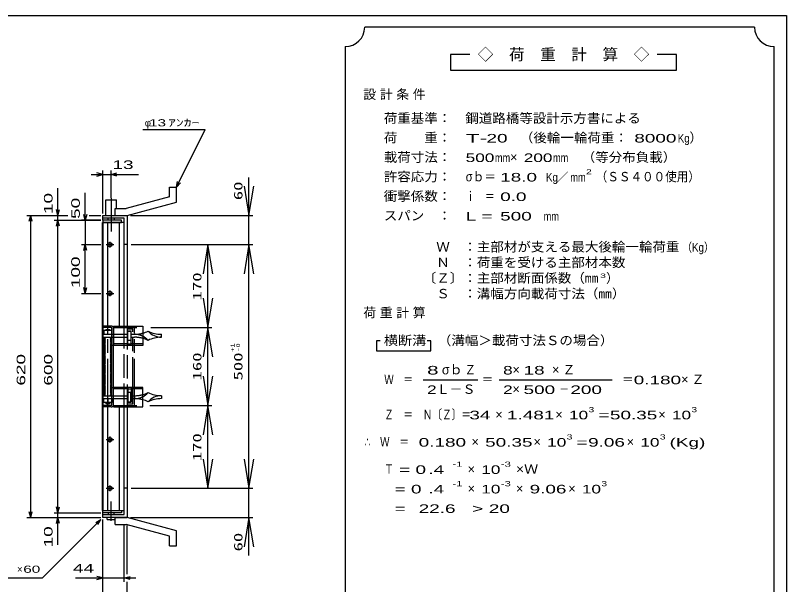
# Model space of a CAD drawing. Units: millimetres, scale not verified. Extents: x -1456 to 1389, y -1026 to 839.
# Drawn here: x -193 to 1389, y -329 to 839 of the extents above; entities that cross this region are included whole.
import ezdxf
from ezdxf.enums import TextEntityAlignment as Align

# ---------------------------------------------------------------- set-up
doc = ezdxf.new("R2010")
doc.units = ezdxf.units.MM
doc.header["$LTSCALE"] = 8
for name, pattern in [('CHAIN', [18.5, 12, -1.5, 3.5, -1.5]), ('CHAIN_DOUBLE_DASH', [23.5, 12, -1.5, 3.5, -1.5, 3.5, -1.5]), ('DASHED', [7.5, 6, -1.5]), ('LONG_DASHED_DOTTED', [15.25, 12, -1.5, 0.25, -1.5])]:
    doc.linetypes.add(name, pattern=pattern)
for name, color, linetype, lineweight in [('0_2', 150, 'Continuous', 25), ('16', 3, 'Continuous', 25), ('17', 2, 'Continuous', 25), ('19', 6, 'Continuous', 25), ('22', 4, 'Continuous', 25), ('24', 2, 'Continuous', 25)]:
    doc.layers.add(name, color=color, linetype=linetype, lineweight=lineweight)
doc.styles.add('ベクトル', font='')
doc.styles.add('ＭＳ ゴシック', font='')
doc.styles.get('ベクトル').set_extended_font_data('ベクトル')
doc.styles.get('ＭＳ ゴシック').set_extended_font_data('MS Gothic')

# ---------------------------------------------------------------- blocks, each defined once
blk = doc.blocks.new('open_arrow')
at = {"color": 0, "linetype": 'Continuous', "lineweight": -2}
blk.add_lwpolyline([(7.5, 1.25), (0, 0), (7.5, -1.25)], dxfattribs=at)

msp = doc.modelspace()

# ---------------------------------------------------------------- hatches: boundary and pattern name
at = {"layer": '17', "lineweight": 13}
h = msp.add_hatch(dxfattribs=at)
h.set_pattern_fill('USER', style=0, pattern_type=2)
h.set_pattern_definition([(135, (-123.877, 460.866), (-1.06066, -1.06066), [])])
h.paths.add_polyline_path([(-10.7, 58.5), (-10.7, 178.5), (-8.7, 178.5), (-8.7, 58.5)])
h = msp.add_hatch(dxfattribs=at)
h.set_pattern_fill('USER', style=0, pattern_type=2)
h.set_pattern_definition([(135, (-116.877, 460.866), (-1.06066, -1.06066), [])])
h.paths.add_polyline_path([(1.3, 58.5), (1.3, 178.5), (3.3, 178.5), (3.3, 58.5)])

# ---------------------------------------------------------------- linework, layer by layer
at = {"layer": '0_2'}
for p, q in [((-1379.2, 838.8), (1388.8, 838.8)), ((1388.8, 838.8), (1388.8, -921.2))]:
    msp.add_line(p, q, dxfattribs=at)
at = {"layer": '16'}
for p, q in [((-14.7, -177), (-14.7, 414)), ((-14.7, 414), (-14, 414)), ((24, 418.5), (-14, 418.5)), ((-14, 418.5), (-14, 414)), ((-14, 414), (24, 414)), ((-14, 414), (-14, -177)), ((30, 414), (-14, 414)), ((-4.5, 414), (-4.5, 201.5)), ((20.5, 201.5), (20.5, 414)), ((24, 414), (24, 418.5)), ((30, 201.5), (30, 414)), ((-7.5, 368.5), (8.5, 368.5)), ((2.5, 371.5), (-1.5, 371.5)), ((-1.5, 365.5), (2.5, 365.5)), ((0.5, 374.5), (0.5, 362.5)), ((2.5, 271.5), (-1.5, 271.5)), ((0.5, 274.5), (0.5, 262.5)), ((-7.5, 268.5), (8.5, 268.5)), ((-1.5, 265.5), (2.5, 265.5)), ((-4.5, 35.5), (-4.5, -177)), ((20.5, -177), (20.5, 35.5)), ((30, -177), (30, 35.5)), ((-7.5, -31.5), (8.5, -31.5)), ((2.5, -28.5), (-1.5, -28.5)), ((0.5, -25.5), (0.5, -37.5)), ((-1.5, -34.5), (2.5, -34.5)), ((0.5, -125.5), (0.5, -137.5)), ((-7.5, -131.5), (8.5, -131.5)), ((2.5, -128.5), (-1.5, -128.5)), ((-1.5, -134.5), (2.5, -134.5)), ((-14, -177), (-14.7, -177)), ((-14, -177), (24, -177)), ((-14, -181.5), (-14, -177)), ((-14, -177), (30, -177)), ((24, -181.5), (-14, -181.5)), ((24, -177), (24, -181.5))]:
    msp.add_line(p, q, dxfattribs=at)
for centre, radius, start, end in [((-1.5, 368.5), 3, 90, 270), ((0.5, 368.5), 4, 46.6, 133.4), ((0.5, 368.5), 4, 226.6, 313.4), ((2.5, 368.5), 3, 270, 90), ((-1.5, 268.5), 3, 90, 270), ((0.5, 268.5), 4, 46.6, 133.4), ((2.5, 268.5), 3, 270, 90), ((0.5, 268.5), 4, 226.6, 313.4), ((-1.5, -31.5), 3, 90, 270), ((0.5, -31.5), 4, 46.6, 133.4), ((2.5, -31.5), 3, 270, 90), ((0.5, -31.5), 4, 226.6, 313.4), ((-1.5, -131.5), 3, 90, 270), ((0.5, -131.5), 4, 46.6, 133.4), ((0.5, -131.5), 4, 226.6, 313.4), ((2.5, -131.5), 3, 270, 90)]:
    msp.add_arc(centre, radius, start, end, dxfattribs=at)
at = {"layer": '17', "color": 3}
for p, q in [((3.2, 201.5), (-14, 201.5)), ((-14, 198.3), (-14, 201.5)), ((3.2, 198.3), (-14, 198.3)), ((4.8, 40.3), (4.8, 196.7)), ((8, 201.5), (8, 161.5)), ((8, 201.5), (68, 201.5)), ((8, 40.3), (8, 196.7)), ((37, 191.5), (44, 191.5)), ((37, 161.5), (37, 191.5)), ((44, 161.5), (44, 191.5)), ((68, 201.5), (68, 161.5)), ((8, 161.5), (4.8, 161.5)), ((68, 161.5), (8, 161.5)), ((37, 164.7), (44, 164.7)), ((4.8, 75.5), (8, 75.5)), ((8, 35.5), (8, 75.5)), ((68, 75.5), (8, 75.5)), ((37, 75.5), (37, 45.5)), ((37, 72.3), (44, 72.3)), ((44, 75.5), (44, 45.5)), ((68, 35.5), (68, 75.5)), ((3.2, 38.7), (-14, 38.7)), ((-14, 38.7), (-14, 35.5)), ((3.2, 35.5), (-14, 35.5)), ((8, 35.5), (68, 35.5)), ((37, 45.5), (44, 45.5))]:
    msp.add_line(p, q, dxfattribs=at)
at = {"layer": '17'}
for p, q in [((4.8, 192.5), (-12.2, 192.5)), ((-12.2, 192.5), (-12.2, 184.5)), ((-8.7, 193), (-7.2, 194.5)), ((-8.7, 192.5), (-8.7, 193)), ((-8.7, 193), (1.3, 193)), ((-7.888, 192.5), (-7.888, 193.812)), ((-7.2, 194.5), (-0.2, 194.5)), ((-3.7, 184.5), (-3.7, 191.605)), ((1.3, 193), (-0.2, 194.5)), ((0.488, 192.5), (0.488, 193.812)), ((1.3, 192.5), (1.3, 193)), ((4.8, 184.5), (4.8, 192.5)), ((37.5, 172), (37.5, 191)), ((37.5, 191), (43.5, 191)), ((43.5, 191), (43.5, 172)), ((-13.7, 184.5), (-13.7, 178.5)), ((-13.7, 184.5), (4.8, 184.5)), ((-13.7, 178.5), (4.8, 178.5)), ((-12.2, 184.5), (4.8, 184.5)), ((-9.7, 58.5), (-9.7, 178.5)), ((2.3, 178.5), (2.3, 58.5)), ((106.3, 178.56), (106.3, 184.5)), ((43.5, 172), (37.5, 172)), ((43.5, 65), (37.5, 65)), ((37.5, 65), (37.5, 46)), ((43.5, 46), (43.5, 65)), ((-13.7, 52.5), (-13.7, 58.5)), ((-13.7, 58.5), (4.8, 58.5)), ((-13.7, 52.5), (4.8, 52.5)), ((-12.2, 44.5), (-12.2, 52.5)), ((-12.2, 52.5), (4.8, 52.5)), ((-3.7, 52.5), (-3.7, 45.395)), ((4.8, 52.5), (4.8, 44.5)), ((106.3, 58.44), (106.3, 52.5)), ((4.8, 44.5), (-12.2, 44.5)), ((-8.7, 44.5), (-8.7, 44)), ((-8.7, 44), (1.3, 44)), ((-8.7, 44), (-7.2, 42.5)), ((-7.888, 44.5), (-7.888, 43.188)), ((-7.2, 42.5), (-0.2, 42.5)), ((1.3, 44), (-0.2, 42.5)), ((0.488, 44.5), (0.488, 43.188)), ((1.3, 44.5), (1.3, 44)), ((37.5, 46), (43.5, 46))]:
    msp.add_line(p, q, dxfattribs=at)
at = {"layer": '17', "color": 33, "linetype": 'CHAIN'}
msp.add_line((-3.7, 38.346), (-3.7, 197.753), dxfattribs=at)
at = {"layer": '17', "color": 3, "linetype": 'DASHED'}
for p, q in [((8, 198.3), (68, 198.3)), ((37, 164.7), (8, 164.7)), ((68, 164.7), (44, 164.7)), ((37, 72.3), (8, 72.3)), ((68, 72.3), (44, 72.3)), ((8, 38.7), (68, 38.7))]:
    msp.add_line(p, q, dxfattribs=at)
at = {"layer": '17', "color": 171, "linetype": 'DASHED'}
for p, q in [((30, 35.5), (30, 201.5)), ((36, 201.5), (36, 35.5))]:
    msp.add_line(p, q, dxfattribs=at)
at = {"layer": '17', "color": 7}
for p, q in [((-10.7, 58.5), (-10.7, 178.5)), ((3.3, 178.5), (3.3, 58.5))]:
    msp.add_line(p, q, dxfattribs=at)
at = {"layer": '17', "linetype": 'DASHED'}
for p, q in [((5.885, 184.5), (37.5, 184.5)), ((5.885, 178.5), (37.5, 178.5)), ((43.5, 184.5), (51.3, 184.5)), ((43.5, 178.5), (51.3, 178.5)), ((5.885, 58.5), (37.5, 58.5)), ((5.885, 52.5), (37.5, 52.5)), ((43.5, 58.5), (51.3, 58.5)), ((43.5, 52.5), (51.3, 52.5))]:
    msp.add_line(p, q, dxfattribs=at)
at = {"layer": '17'}
for centre, radius, start, end in [((-7.95, 182.055), 10.453, 66.00934, 113.99066), ((0.55, 182.055), 10.453, 66.00934, 113.99066), ((51.3, 245.923), 61.423, 285.77645, 296.59714), ((106.3, 215), 36.5, 221.11209, 270), ((106.3, 245.923), 61.423, 243.40286, 270), ((51.3, 148), 36.5, 41.11209, 62.77189), ((51.3, 117.077), 61.423, 63.40286, 74.22355), ((106.3, 117.077), 61.423, 90, 116.59714), ((51.3, 89), 36.5, 297.22811, 318.88791), ((51.3, 119.923), 61.423, 285.77645, 296.59714), ((106.3, 119.923), 61.423, 243.40286, 270), ((51.3, -8.923), 61.423, 63.40286, 74.22355), ((106.3, 22), 36.5, 90, 138.88791), ((106.3, -8.923), 61.423, 90, 116.59714), ((-7.95, 54.945), 10.453, 246.00934, 293.99066), ((0.55, 54.945), 10.453, 246.00934, 293.99066)]:
    msp.add_arc(centre, radius, start, end, dxfattribs=at)
at = {"layer": '17', "color": 3}
for centre, radius, start, end in [((3.2, 196.7), 4.8, 0, 90), ((3.2, 196.7), 1.6, 0, 90), ((3.2, 40.3), 4.8, 270, 0), ((3.2, 40.3), 1.6, 270, 0)]:
    msp.add_arc(centre, radius, start, end, dxfattribs=at)
at = {"layer": '17', "linetype": 'DASHED'}
for centre, radius, start, end in [((51.3, 245.923), 61.423, 270, 285.77645), ((51.3, 148), 36.5, 62.77189, 90), ((51.3, 117.077), 61.423, 74.22355, 90), ((51.3, 119.923), 61.423, 270, 285.77645), ((51.3, 89), 36.5, 270, 297.22811), ((51.3, -8.923), 61.423, 74.22355, 90)]:
    msp.add_arc(centre, radius, start, end, dxfattribs=at)
at = {"layer": '19'}
for p, q in [((123, 486.5), (137, 486.5)), ((123, 466.5), (123, 486.5)), ((137, 455.5), (137, 486.5)), ((-8, 428.5), (-8, 460.5)), ((-8, 460.5), (14, 460.5)), ((14, 442.5), (14, 460.5)), ((123, 466.5), (34, 442.5)), ((36, 428.5), (137, 455.5)), ((-14, 418.5), (-14, 428.5)), ((-14, 428.5), (35, 428.5)), ((11, 442.5), (34, 442.5)), ((11, 428.5), (11, 442.5)), ((11, 428.5), (36, 428.5)), ((35, 428.5), (36, 427.5)), ((36, 427.5), (36, 201.5)), ((30, 422.5), (-14, 422.5)), ((-3, 418.5), (-3, 422.5)), ((9, 422.5), (9, 418.5)), ((30, 201.5), (30, 422.5)), ((36, 368.5), (30, 368.5)), ((30, -185.5), (30, 35.5)), ((36, 35.5), (36, -190.5)), ((36, -131.5), (30, -131.5)), ((-14, -191.5), (-14, -181.5)), ((-14, -185.5), (30, -185.5)), ((-3, -181.5), (-3, -185.5)), ((9, -185.5), (9, -181.5)), ((35, -191.5), (-14, -191.5)), ((-5, -195.5), (-5, -191.5)), ((-5, -195.5), (11, -195.5)), ((11, -191.5), (36, -191.5)), ((11, -205.5), (11, -191.5)), ((11, -195.5), (11, -191.5)), ((11, -205.5), (34, -205.5)), ((123, -229.5), (34, -205.5)), ((36, -190.5), (35, -191.5)), ((137, -218.5), (36, -191.5)), ((137, -249.5), (137, -218.5)), ((123, -249.5), (123, -229.5)), ((123, -249.5), (137, -249.5))]:
    msp.add_line(p, q, dxfattribs=at)
at = {"layer": '19', "linetype": 'LONG_DASHED_DOTTED'}
for p, q in [((3, 463.5), (3, 395.5)), ((3, -198.5), (3, -158.5))]:
    msp.add_line(p, q, dxfattribs=at)
at = {"layer": '19', "linetype": 'CHAIN_DOUBLE_DASH'}
for p, q in [((51, 198.5), (36, 198.5)), ((47.8, 195.3), (36, 195.3)), ((47.8, 41.7), (47.8, 195.3)), ((51, 38.5), (51, 198.5)), ((36, 41.7), (47.8, 41.7)), ((36, 38.5), (51, 38.5))]:
    msp.add_line(p, q, dxfattribs=at)
at = {"layer": '22'}
for p, q in [((68, 604.5), (196, 604.5)), ((137, 486.5), (196, 604.5)), ((-38, 512.5), (-14, 512.5)), ((-14, 512.5), (-26, 515.7)), ((-26, 509.3), (-14, 512.5)), ((-14, 432.5), (-14, 520.5)), ((-14, 512.5), (3, 512.5)), ((3, 464.496), (3, 520.5)), ((3, 512.5), (15, 515.7)), ((15, 509.3), (3, 512.5)), ((3, 512.5), (59, 512.5)), ((137, 486.5), (139.4, 498.18)), ((137, 486.5), (145, 495.3)), ((285.774, 368.5), (285.774, 506.082)), ((-106, 428.5), (-106, 484.5)), ((-50, 418.5), (-50, 474.5)), ((-170, 428.5), (-86, 428.5)), ((-165.2, 416.5), (-162, 428.5)), ((-158.8, 416.5), (-162, 428.5)), ((-162, -191.5), (-162, 428.5)), ((-114, 428.5), (-86, 428.5)), ((-106, 428.5), (-109.2, 440.5)), ((-106, 428.5), (-102.8, 440.5)), ((-106, 418.5), (-106, 428.5)), ((-50, 418.5), (-53.2, 430.5)), ((-46.8, 430.5), (-50, 418.5)), ((-42, 428.5), (-18, 428.5)), ((-42, 428.5), (-18, 428.5)), ((43, 428.5), (293.774, 428.5)), ((-114, 418.5), (-18, 418.5)), ((-109.2, 406.5), (-106, 418.5)), ((-102.8, 406.5), (-106, 418.5)), ((-106, -181.5), (-106, 418.5)), ((-18, 418.5), (-58, 418.5)), ((-50, 418.5), (-50, 368.5)), ((-58, 368.5), (-18, 368.5)), ((-53.2, 356.5), (-50, 368.5)), ((-46.8, 356.5), (-50, 368.5)), ((-50, 268.5), (-50, 368.5)), ((44, 368.5), (209.567, 368.5)), ((52, 368.5), (293.774, 368.5)), ((52, 368.5), (293.774, 368.5)), ((201.567, 198.5), (201.567, 368.5)), ((285.774, -131.5), (285.774, 368.5)), ((-50, 268.5), (-53.2, 280.5)), ((-50, 268.5), (-46.8, 280.5)), ((-58, 268.5), (-18, 268.5)), ((84.745, 198.5), (209.567, 198.5)), ((84.745, 198.5), (209.567, 198.5)), ((201.567, 38.5), (201.567, 198.5)), ((82.519, 38.5), (209.567, 38.5)), ((82.519, 38.5), (209.567, 38.5)), ((201.567, -131.5), (201.567, 38.5)), ((44, -131.5), (209.567, -131.5)), ((52, -131.5), (293.774, -131.5)), ((52, -131.5), (293.774, -131.5)), ((285.774, -269.082), (285.774, -131.5)), ((-106, -181.5), (-109.2, -169.5)), ((-106, -181.5), (-102.8, -169.5)), ((-162, -191.5), (-165.2, -179.5)), ((-162, -191.5), (-158.8, -179.5)), ((-114, -181.5), (-18, -181.5)), ((-106, -191.5), (-106, -181.5)), ((-170, -191.5), (-18, -191.5)), ((-138, -315.5), (-18, -195.5)), ((-114, -191.5), (-18, -191.5)), ((-109.2, -203.5), (-106, -191.5)), ((-102.8, -203.5), (-106, -191.5)), ((-106, -247.5), (-106, -191.5)), ((-28.4, -201.9), (-18, -195.5)), ((-24.4, -205.9), (-18, -195.5)), ((-14, -323.5), (-14, -195.5)), ((-14, -379.5), (-14, -195.5)), ((43, -191.5), (293.774, -191.5)), ((30, -323.5), (30, -207.704)), ((36, -307.5), (36, -207.704)), ((-298, -315.5), (-138, -315.5)), ((-70, -315.5), (-14, -315.5)), ((-14, -315.5), (-26, -312.3)), ((-26, -318.7), (-14, -315.5)), ((-14, -315.5), (30, -315.5)), ((30, -315.5), (42, -312.3)), ((42, -318.7), (30, -315.5)), ((30, -315.5), (54, -315.5)), ((36, -379.5), (36, -323.5))]:
    msp.add_line(p, q, dxfattribs=at)
at = {"layer": '24', "color": 4}
for p, q in [((1323.2, 814.8), (523.2, 814.8)), ((483.2, 774.8), (483.2, -465.2)), ((1363.2, -465.2), (1363.2, 774.8)), ((739.2, 758.8), (699.2, 758.8)), ((699.2, 758.8), (699.2, 726.8)), ((1163.2, 758.8), (1123.2, 758.8)), ((1163.2, 726.8), (1163.2, 758.8)), ((699.2, 726.8), (1163.2, 726.8)), ((555.2, 170.8), (547.2, 170.8)), ((547.2, 170.8), (547.2, 150.8)), ((659.2, 170.8), (651.2, 170.8)), ((659.2, 150.8), (659.2, 170.8)), ((547.2, 150.8), (659.2, 150.8)), ((643.2, 90.8), (755.2, 90.8)), ((799.2, 90.8), (1031.2, 90.8))]:
    msp.add_line(p, q, dxfattribs=at)
for centre, start, end in [((483.2, 814.8), 270, 0), ((1363.2, 814.8), 180, 270)]:
    msp.add_arc(centre, 40, start, end, dxfattribs=at)

# ---------------------------------------------------------------- block references
at = {"layer": '22', "xscale": 8, "yscale": 8}
for p, rotation in [((285.774, 428.5), 90), ((201.567, 368.5), 270), ((285.774, 368.5), 270), ((201.567, 198.5), 90), ((201.567, 198.5), 270), ((201.567, 38.5), 90), ((201.567, 38.5), 270), ((201.567, -131.5), 90), ((285.774, -131.5), 90), ((285.774, -191.5), 270)]:
    msp.add_blockref('open_arrow', p, dxfattribs=dict(at, rotation=rotation))

# ---------------------------------------------------------------- texts
at = {"layer": '22', "color": 2, "style": 'ベクトル'}
for s, p in [('φ', (72, 618.5)), ('×', (-190, -297.5))]:
    msp.add_text(s, height=14.66, dxfattribs=at).set_placement(p, align=Align.MIDDLE_LEFT)
for s, height, width, p in [(' 13 ', 14.66, 1.6, (72, 618.5)), ('ｱﾝｶｰ', 14.66, 1.6, (120, 618.5)), (' 13 ', 17.6, 1.65, (-5, 532.5)), (' 60 ', 14.66, 1.6, (-186, -297.5)), (' 44 ', 17.6, 1.65, (-86, -295.5))]:
    msp.add_text(s, height=height, dxfattribs=dict(at, width=width)).set_placement(p, align=Align.MIDDLE_LEFT)
at = {"layer": '22', "style": 'ＭＳ ゴシック', "width": 1.6}
msp.add_text('60', height=17.6, rotation=90, dxfattribs=at).set_placement((277.774, 459.682), align=Align.BOTTOM_LEFT)
at = {"layer": '22', "color": 2, "style": 'ベクトル', "width": 1.65}
for s, p in [(' 10 ', (-126, 420.5)), (' 50 ', (-70, 410.5)), (' 100 ', (-70, 268.5)), (' 620 ', (-182, 68.5)), (' 600 ', (-126, 68.5)), (' 10 ', (-126, -263.5))]:
    msp.add_text(s, height=17.6, rotation=90, dxfattribs=at).set_placement(p, align=Align.MIDDLE_LEFT)
at = {"layer": '22', "style": 'ＭＳ ゴシック', "width": 1.6}
for s, p in [('170', (193.567, 282.788)), ('160', (193.567, 118.5)), ('500', (277.774, 118.5)), ('170', (193.567, -47.212))]:
    msp.add_text(s, height=17.6, rotation=90, dxfattribs=at).set_placement(p, align=Align.BOTTOM_CENTER)
at = {"layer": '22', "color": 2, "style": 'ＭＳ ゴシック', "width": 1.6}
for s, p in [('+1', (252.137, 157.326)), ('-0', (263.404, 157.326))]:
    msp.add_text(s, height=8.065, rotation=90, dxfattribs=at).set_placement(p, align=Align.MIDDLE_CENTER)
at = {"layer": '22', "style": 'ＭＳ ゴシック', "width": 1.6}
msp.add_text('60', height=17.6, rotation=90, dxfattribs=at).set_placement((277.774, -222.682), align=Align.BOTTOM_RIGHT)
at = {"layer": '24', "style": 'ベクトル'}
for s, height, p in [('◇\u3000荷\u3000重\u3000計\u3000算\u3000◇', 23.46, (755.2, 758.8)), ('）', 19.35, (1189.6, 588)), ('×', 19.35, (821.6, 548)), ('／', 17.6, (917.2, 506.8)), ('）', 19.35, (1018.4, 300)), ('σｂ', 19.35, (681.6, 112)), ('×', 19.35, (826.4, 112)), ('Ｌ－Ｓ', 19.35, (671.2, 72)), ('×', 19.35, (826.4, 72)), ('×', 19.35, (791.2, 20)), ('×', 19.35, (914.4, 20)), ('×', 19.35, (1125.6, 20)), ('×', 19.35, (742.4, -36)), ('×', 19.35, (869.6, -36)), ('×', 19.35, (1060.8, -36)), ('×', 19.35, (734.4, -92)), ('×', 19.35, (734.4, -132)), ('×', 19.35, (833.6, -132)), ('×', 19.35, (940.8, -132))]:
    msp.add_text(s, height=height, dxfattribs=at).set_placement(p, align=Align.MIDDLE_LEFT)
for s, height, width, p in [('荷重基準：\u3000', 19.35, 1.05, (562.4, 628)), ('鋼道路橋等設計示方書による', 19.35, 1.05, (729.6, 628)), ('荷\u3000\u3000重：\u3000', 19.35, 1.05, (562.4, 588)), ('T-', 17.6, 2, (730.4, 586.8)), (' 20 ', 17.6, 1.65, (762.4, 586.8)), ('（後輪一輪荷重：', 19.35, 1.05, (841.6, 588)), (' 8000', 17.6, 1.65, (1065.6, 586.8)), ('Kg', 17.6, 0.85, (1165.6, 586.8)), ('載荷寸法：\u3000', 19.35, 1.05, (562.4, 548)), ('500', 17.6, 1.5, (730.4, 546.8)), ('200', 17.6, 1.5, (849.6, 546.8)), ('\u3000（等分布負載）', 19.35, 1.05, (940.8, 548)), ('mm', 17.6, 0.8, (790.4, 546.8)), ('mm', 17.6, 0.8, (909.6, 546.8)), ('2', 10.56, 1.5, (977.2, 518)), ('許容応力：\u3000', 19.35, 1.05, (562.4, 508)), ('σｂ＝', 19.35, 0.9, (730.4, 508)), (' 18.0', 17.6, 1.65, (790.4, 506.8)), ('Kg', 17.6, 0.85, (895.2, 506.8)), ('mm', 17.6, 0.8, (945.2, 506.8)), ('（ＳＳ４００使用）', 19.35, 0.9, (997.2, 508)), ('衝撃係数：\u3000', 19.35, 1.05, (562.4, 468)), ('ｉ\u3000＝', 19.35, 0.75, (730.4, 468)), (' 0.0', 17.6, 1.65, (790.4, 466.8)), ('スパン\u3000：\u3000', 19.35, 1.05, (562.4, 428)), ('L =', 17.6, 1.65, (730.4, 426.8)), (' 500 ', 17.6, 1.65, (790.4, 426.8)), ('mm', 17.6, 0.8, (890.4, 426.8)), ('\u3000Ｗ\u3000：主部材が支える最大後輪一輪荷重', 19.35, 1.05, (642.4, 364)), ('（Kg）', 17.6, 0.85, (1174.4, 362.8)), ('\u3000Ｎ\u3000：荷重を受ける主部材本数', 19.35, 1.05, (642.4, 332)), ('〔Ｚ〕：主部材断面係数（㎜', 19.35, 1.05, (642.4, 300)), ('3', 8.798, 1.8, (1006.4, 304.8)), ('\u3000Ｓ\u3000：溝幅方向載荷寸法（㎜）', 19.35, 1.05, (642.4, 268)), ('横断溝', 19.35, 1.1, (562.4, 172)), ('\u3000（溝幅＞載荷寸法Ｓの場合）', 19.35, 1.05, (645.6, 172)), ('8', 17.6, 1.8, (651.2, 110.8)), ('Ｚ', 19.35, 0.9, (728, 112)), ('8', 17.6, 1.5, (807.2, 110.8)), (' 18 ', 17.6, 1.65, (838.4, 110.8)), ('Ｗ\u3000＝', 19.35, 0.75, (563.2, 92)), ('＝', 19.35, 0.9, (763.2, 92)), ('＝', 19.35, 0.9, (1051.2, 92)), ('0.180', 17.6, 1.65, (1075.2, 90.8)), ('2', 17.6, 1.5, (651.2, 70.8)), ('2', 17.6, 1.5, (807.2, 70.8)), (' 500 ', 17.6, 1.65, (838.4, 70.8)), (' 200 ', 17.6, 1.65, (934.4, 70.8)), ('－', 19.35, 0.75, (922.4, 72)), ('Ｚ\u3000＝\u3000Ｎ〔Ｚ〕＝', 19.35, 0.75, (563.2, 20)), ('3', 10.56, 1.5, (982.4, 30)), ('3', 10.56, 1.5, (1193.6, 30)), (' 34 ', 17.6, 1.65, (727.2, 18.8)), ('1.481', 17.6, 1.65, (815.2, 18.8)), ('10', 17.6, 1.5, (942.4, 18.8)), ('=', 17.6, 1.7, (1002.4, 18.8)), ('50.35', 17.6, 1.65, (1026.4, 18.8)), ('10', 17.6, 1.5, (1153.6, 18.8)), ('∴\u3000Ｗ\u3000＝', 19.35, 0.75, (523.2, -36)), (' 0.180', 17.6, 1.65, (623.2, -37.2)), ('50.35', 17.6, 1.65, (770.4, -37.2)), ('10', 17.6, 1.5, (897.6, -37.2)), ('3', 10.56, 1.5, (937.6, -26)), ('9.06', 17.6, 1.65, (981.6, -37.2)), ('10', 17.6, 1.5, (1088.8, -37.2)), ('3', 10.56, 1.5, (1128.8, -26)), ('(Kg)', 17.6, 1.65, (1148.8, -37.2)), ('=', 17.6, 1.7, (957.6, -37.2)), ('-1', 10.56, 1.65, (703.2, -82)), ('-3', 10.56, 1.65, (802.4, -82)), ('Ｔ', 19.35, 0.75, (563.2, -92)), (' = 0', 17.6, 1.65, (583.2, -93.2)), (' .4 ', 17.6, 1.65, (643.2, -93.2)), ('10', 17.6, 1.5, (762.4, -93.2)), ('×Ｗ', 19.35, 1.1, (833.6, -92)), ('  = 0', 17.6, 1.65, (563.2, -133.2)), (' .4 ', 17.6, 1.65, (643.2, -133.2)), ('-1', 10.56, 1.65, (703.2, -122)), ('10', 17.6, 1.5, (762.4, -133.2)), ('-3', 10.56, 1.65, (802.4, -122)), ('9.06', 17.6, 1.65, (861.6, -133.2)), ('10', 17.6, 1.5, (968.8, -133.2)), ('3', 10.56, 1.5, (1008.8, -122)), ('  =', 17.6, 1.65, (563.2, -173.2)), (' 22.6', 17.6, 1.65, (623.2, -173.2)), ('>', 17.6, 1.7, (743.2, -173.2)), (' 20 ', 17.6, 1.65, (767.2, -173.2))]:
    msp.add_text(s, height=height, dxfattribs=dict(at, width=width)).set_placement(p, align=Align.MIDDLE_LEFT)
at = {"layer": '24', "char_height": 19.35, "attachment_point": 4, "style": 'ベクトル'}
for s, insert in [('\\T1.28;設計条件', (520.4, 676)), ('\\T1.28;荷重計算', (520.4, 228)), ('\\T1.42;×Ｚ', (907.6, 112)), ('\\T1.42;×Ｚ', (1172.4, 92))]:
    msp.add_mtext(s, dxfattribs=dict(at, insert=insert))

doc.saveas('drawing.dxf')
